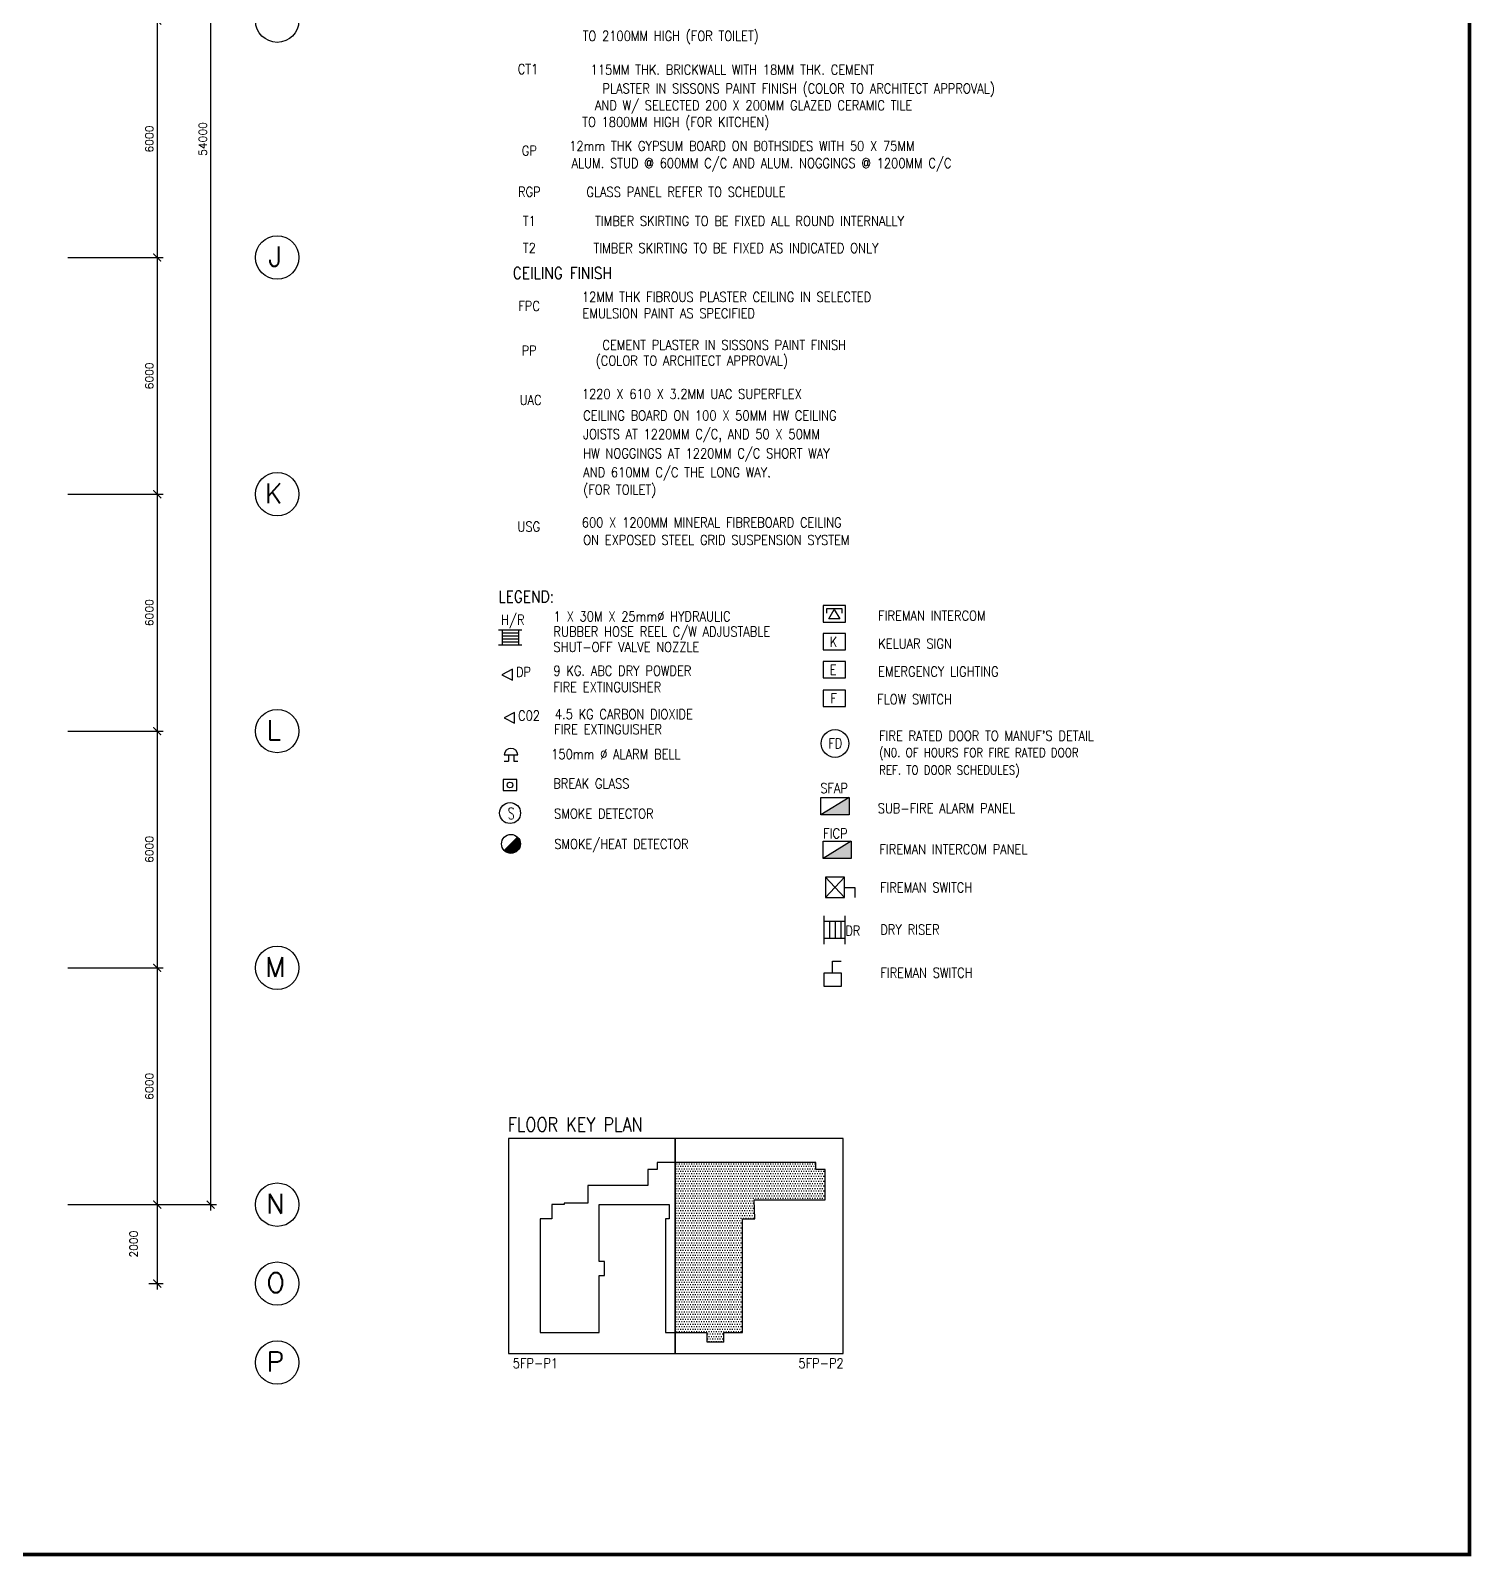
# Model space of a CAD drawing. Extents: x 2266480 to 2632177, y -858634 to -757244.
# Drawn here: x 2595660 to 2632177, y -847338 to -808674 of the extents above; entities that cross this region are included whole.
import ezdxf
from ezdxf.enums import TextEntityAlignment as Align

# ---------------------------------------------------------------- set-up
doc = ezdxf.new("R2010")
doc.units = 0
doc.header["$LTSCALE"] = 10
doc.header["$MEASUREMENT"] = 0
doc.layers.get('0').update_dxf_attribs({"linetype": 'CONTINUOUS'})
doc.layers.get('DEFPOINTS').update_dxf_attribs({"linetype": 'CONTINUOUS'})
for name, color, linetype in [('-DRY RISER', 7, 'CONTINUOUS'), ('-FF', 240, 'CONTINUOUS'), ('-ff.txt', 2, 'CONTINUOUS'), ('DIM', 7, 'CONTINUOUS'), ('GRID-T', 7, 'CONTINUOUS'), ('NEW', 7, 'CONTINUOUS'), ('PL', 5, 'CONTINUOUS'), ('T50', 4, 'CONTINUOUS'), ('TEXT', 7, 'CONTINUOUS')]:
    doc.layers.add(name, color=color, linetype=linetype)
doc.styles.add('ROMANS', font='romans')
doc.styles.get("Standard").update_dxf_attribs({"font": 'ROMANS.SHX'})
doc.styles.add('STANDARDS', font='simplex.shx')
doc.dimstyles.new('STANDARD$0', dxfattribs={"dimscale": 0, "dimtxt": 8, "dimasz": 6, "dimexe": 1, "dimexo": 1, "dimgap": 3, "dimtad": 1, "dimdec": 0, "dimlfac": -1, "dimrnd": 1, "dimzin": 0, "dimdsep": 46, "dimtxsty": 'Standard', "dimcen": 0, "dimclrd": 5, "dimclre": 250, "dimadec": 0, "dimazin": 0, "dimtfac": 1, "dimtdec": 4, "dimtofl": 0, "dimtmove": 0, "dimatfit": 3, "dimfxl": 1, "dimtolj": 1, "dimtzin": 0, "dimarcsym": 0})

# ---------------------------------------------------------------- blocks, each defined once
blk = doc.blocks.new('_ARCHTICK')
at = {"color": 0, "linetype": 'ByBlock', "const_width": 0.15}
blk.add_lwpolyline([(-0.5, -0.5), (0.5, 0.5)], dxfattribs=at)
blk = doc.blocks.new('*D145')
at = {"layer": 'DEFPOINTS', "color": 0, "transparency": 16777216}
for p in [(2598506, -838424), (2598506, -840424), (2598870, -840424)]:
    blk.add_point(p, dxfattribs=at)
at = {"layer": 'DIM', "color": 7, "lineweight": -2, "transparency": 16777216}
for p, q in [((2598656, -838424), (2599020, -838424)), ((2598870, -838274), (2598870, -840574)), ((2598656, -840424), (2599020, -840424))]:
    blk.add_line(p, q, dxfattribs=at)
at = {"layer": 'DIM', "color": 7, "lineweight": -2, "transparency": 16777216, "xscale": 200, "yscale": 200, "zscale": 200}
for p, rotation in [((2598870, -838424), 90), ((2598870, -840424), 270)]:
    blk.add_blockref('_ARCHTICK', p, dxfattribs=dict(at, rotation=rotation))
at = {"layer": 'DIM', "color": 7, "transparency": 16777216, "insert": (2598272, -839424), "char_height": 200, "attachment_point": 5, "rotation": 90, "style": 'ROMANS'}
blk.add_mtext('\\A1;2000', dxfattribs=at)
blk = doc.blocks.new('*D150')
at = {"layer": 'DEFPOINTS', "color": 0, "transparency": 16777216}
for p in [(2597326, -808424), (2597326, -814424), (2598870, -814424)]:
    blk.add_point(p, dxfattribs=at)
at = {"layer": 'DIM', "color": 7, "lineweight": -2, "transparency": 16777216}
for p, q in [((2597476, -808424), (2599020, -808424)), ((2598870, -808274), (2598870, -814574)), ((2597476, -814424), (2599020, -814424))]:
    blk.add_line(p, q, dxfattribs=at)
at = {"layer": 'DIM', "color": 7, "lineweight": -2, "transparency": 16777216, "xscale": 200, "yscale": 200, "zscale": 200}
for p, rotation in [((2598870, -808424), 90), ((2598870, -814424), 270)]:
    blk.add_blockref('_ARCHTICK', p, dxfattribs=dict(at, rotation=rotation))
at = {"layer": 'DIM', "color": 7, "transparency": 16777216, "insert": (2598670, -811424), "char_height": 200, "attachment_point": 5, "rotation": 90, "style": 'ROMANS'}
blk.add_mtext('\\A1;6000', dxfattribs=at)
blk = doc.blocks.new('*D151')
at = {"layer": 'DEFPOINTS', "color": 0, "transparency": 16777216}
for p in [(2596459, -814424), (2596459, -820424), (2598870, -820424)]:
    blk.add_point(p, dxfattribs=at)
at = {"layer": 'DIM', "color": 7, "lineweight": -2, "transparency": 16777216}
for p, q in [((2596609, -814424), (2599020, -814424)), ((2598870, -814274), (2598870, -820574)), ((2596609, -820424), (2599020, -820424))]:
    blk.add_line(p, q, dxfattribs=at)
at = {"layer": 'DIM', "color": 7, "lineweight": -2, "transparency": 16777216, "xscale": 200, "yscale": 200, "zscale": 200}
for p, rotation in [((2598870, -814424), 90), ((2598870, -820424), 270)]:
    blk.add_blockref('_ARCHTICK', p, dxfattribs=dict(at, rotation=rotation))
at = {"layer": 'DIM', "color": 7, "transparency": 16777216, "insert": (2598670, -817424), "char_height": 200, "attachment_point": 5, "rotation": 90, "style": 'ROMANS'}
blk.add_mtext('\\A1;6000', dxfattribs=at)
blk = doc.blocks.new('*D152')
at = {"layer": 'DEFPOINTS', "color": 0, "transparency": 16777216}
for p in [(2596459, -820424), (2596459, -826424), (2598870, -826424)]:
    blk.add_point(p, dxfattribs=at)
at = {"layer": 'DIM', "color": 7, "lineweight": -2, "transparency": 16777216}
for p, q in [((2596609, -820424), (2599020, -820424)), ((2598870, -820274), (2598870, -826574)), ((2596609, -826424), (2599020, -826424))]:
    blk.add_line(p, q, dxfattribs=at)
at = {"layer": 'DIM', "color": 7, "lineweight": -2, "transparency": 16777216, "xscale": 200, "yscale": 200, "zscale": 200}
for p, rotation in [((2598870, -820424), 90), ((2598870, -826424), 270)]:
    blk.add_blockref('_ARCHTICK', p, dxfattribs=dict(at, rotation=rotation))
at = {"layer": 'DIM', "color": 7, "transparency": 16777216, "insert": (2598670, -823424), "char_height": 200, "attachment_point": 5, "rotation": 90, "style": 'ROMANS'}
blk.add_mtext('\\A1;6000', dxfattribs=at)
blk = doc.blocks.new('*D153')
at = {"layer": 'DEFPOINTS', "color": 0, "transparency": 16777216}
for p in [(2596459, -826424), (2596459, -832424), (2598870, -832424)]:
    blk.add_point(p, dxfattribs=at)
at = {"layer": 'DIM', "color": 7, "lineweight": -2, "transparency": 16777216}
for p, q in [((2596609, -826424), (2599020, -826424)), ((2598870, -826274), (2598870, -832574)), ((2596609, -832424), (2599020, -832424))]:
    blk.add_line(p, q, dxfattribs=at)
at = {"layer": 'DIM', "color": 7, "lineweight": -2, "transparency": 16777216, "xscale": 200, "yscale": 200, "zscale": 200}
for p, rotation in [((2598870, -826424), 90), ((2598870, -832424), 270)]:
    blk.add_blockref('_ARCHTICK', p, dxfattribs=dict(at, rotation=rotation))
at = {"layer": 'DIM', "color": 7, "transparency": 16777216, "insert": (2598670, -829424), "char_height": 200, "attachment_point": 5, "rotation": 90, "style": 'ROMANS'}
blk.add_mtext('\\A1;6000', dxfattribs=at)
blk = doc.blocks.new('*D154')
at = {"layer": 'DEFPOINTS', "color": 0, "transparency": 16777216}
for p in [(2596459, -832424), (2596459, -838424), (2598870, -838424)]:
    blk.add_point(p, dxfattribs=at)
at = {"layer": 'DIM', "color": 7, "lineweight": -2, "transparency": 16777216}
for p, q in [((2596609, -832424), (2599020, -832424)), ((2598870, -832274), (2598870, -838574)), ((2596609, -838424), (2599020, -838424))]:
    blk.add_line(p, q, dxfattribs=at)
at = {"layer": 'DIM', "color": 7, "lineweight": -2, "transparency": 16777216, "xscale": 200, "yscale": 200, "zscale": 200}
for p, rotation in [((2598870, -832424), 90), ((2598870, -838424), 270)]:
    blk.add_blockref('_ARCHTICK', p, dxfattribs=dict(at, rotation=rotation))
at = {"layer": 'DIM', "color": 7, "transparency": 16777216, "insert": (2598670, -835424), "char_height": 200, "attachment_point": 5, "rotation": 90, "style": 'ROMANS'}
blk.add_mtext('\\A1;6000', dxfattribs=at)
blk = doc.blocks.new('*D155')
at = {"layer": 'DEFPOINTS', "color": 0, "transparency": 16777216}
for p in [(2596846, -784424), (2600227, -784424), (2596846, -838424)]:
    blk.add_point(p, dxfattribs=at)
at = {"layer": 'DIM', "color": 7, "lineweight": -2, "transparency": 16777216}
for p, q in [((2596996, -784424), (2600377, -784424)), ((2600227, -838574), (2600227, -784274)), ((2596996, -838424), (2600377, -838424))]:
    blk.add_line(p, q, dxfattribs=at)
at = {"layer": 'DIM', "color": 7, "lineweight": -2, "transparency": 16777216, "xscale": 200, "yscale": 200, "zscale": 200}
for p, rotation in [((2600227, -784424), 90), ((2600227, -838424), 270)]:
    blk.add_blockref('_ARCHTICK', p, dxfattribs=dict(at, rotation=rotation))
at = {"layer": 'DIM', "color": 7, "transparency": 16777216, "insert": (2600027, -811424), "char_height": 200, "attachment_point": 5, "rotation": 90, "style": 'ROMANS'}
blk.add_mtext('\\A1;54000', dxfattribs=at)
blk = doc.blocks.new('DRY RISER')
at = {"layer": '-DRY RISER'}
for p, q in [((-150, 0), (150, 0)), ((-90, 0), (-90, -222)), ((90, 0), (90, -222)), ((-90, -42), (90, -42)), ((-90, -102), (90, -102)), ((-150, -222), (150, -222)), ((-90, -162), (90, -162))]:
    blk.add_line(p, q, dxfattribs=at)

msp = doc.modelspace()

# ---------------------------------------------------------------- hatches: boundary and pattern name
at = {"layer": '-FF'}
msp.add_hatch(color=0, dxfattribs=at).paths.add_polyline_path([(2608075.2, -829283.9, 0.1989124), (2608005, -829114.2), (2607665.5, -829453.6, 0.6681786)])
at = {"layer": 'PL'}
h = msp.add_hatch(dxfattribs=at)
h.set_pattern_fill('DOTS', color=0, scale=1000, style=0)
h.set_pattern_definition([(0, (1198071.86, 16675.03), (31.25, 62.5), [0, -62.5])])
h.paths.add_polyline_path([(2615801.5, -837536.3), (2615561.5, -837536.3), (2615561.5, -837358.6), (2611995.2, -837358.6), (2611995.2, -841660.6), (2612801.5, -841660.6), (2612801.5, -841900.6), (2613233.5, -841900.6), (2613233.5, -841660.6), (2613701.5, -841660.6), (2613701.5, -838780.6), (2614001.5, -838780.6), (2614001.5, -838300.6), (2615801.5, -838300.6)])
at = {"layer": 'TEXT'}
for points in [[(2615691.9, -828549.5), (2616403.2, -828549.5), (2616403.2, -828110.6)], [(2615749.1, -829655), (2616460.5, -829655), (2616460.5, -829216.2)]]:
    msp.add_hatch(color=0, dxfattribs=at).paths.add_polyline_path(points)

# ---------------------------------------------------------------- linework, layer by layer
at = {"layer": '-FF', "color": 0, "ltscale": 10}
for p, q in [((2616231.9, -823324.4), (2615828.2, -823324.4)), ((2615828.2, -823324.4), (2615828.2, -823437.3)), ((2615890.4, -823582.4), (2616030.1, -823340.5)), ((2616030.1, -823340.5), (2616169.7, -823582.4)), ((2616231.9, -823437.3), (2616231.9, -823324.4)), ((2616169.7, -823582.4), (2615890.4, -823582.4))]:
    msp.add_line(p, q, dxfattribs=at)
at = {"layer": '-FF', "color": 0}
for p, q in [((2608113.1, -823870), (2607522.6, -823870)), ((2607609.3, -823870), (2607609.3, -824246.3)), ((2608026.3, -823870), (2608026.3, -824246.3)), ((2608113.1, -824246.3), (2607522.6, -824246.3)), ((2608026.3, -823944.6), (2607609.3, -823944.6)), ((2608026.3, -824022.4), (2607609.3, -824022.4)), ((2608026.3, -824097), (2607609.3, -824097)), ((2608026.3, -824171.6), (2607609.3, -824171.6)), ((2607876.1, -824857.3), (2607606.1, -824995.7)), ((2607606.1, -824995.7), (2607876.1, -825134.1)), ((2607929.2, -825951.4), (2607659.2, -826089.8)), ((2607659.2, -826089.8), (2607929.2, -826228.3)), ((2607662.5, -827029.5), (2608008, -827029.5)), ((2607665.6, -827184.1), (2607772.5, -827184.1)), ((2607772.5, -827029.5), (2607772.5, -827184.1)), ((2607905.1, -827029.5), (2607905.1, -827184.1)), ((2607905.1, -827184.1), (2608007.7, -827184.1)), ((2607665.5, -829453.6), (2608005, -829114.2)), ((2615810.6, -830645.4), (2616284.6, -830127.7)), ((2615810.6, -830127.7), (2616284.6, -830645.4)), ((2616284.6, -830386.5), (2616549.5, -830386.5)), ((2616549.5, -830386.5), (2616549.5, -830645.4))]:
    msp.add_line(p, q, dxfattribs=at)
for points in [[(2607876.1, -825134.1), (2607876.1, -824857.3)], [(2607929.2, -826228.3), (2607929.2, -825951.4)]]:
    msp.add_lwpolyline(points, dxfattribs=at)
msp.add_lwpolyline([(2607984.9, -827930), (2607984.9, -827653.1), (2607640.4, -827653.1), (2607640.4, -827930)], close=True, dxfattribs=at)
at = {"layer": '-FF', "color": 0, "ltscale": 1.3}
msp.add_lwpolyline([(2616284.6, -830127.7), (2615810.6, -830127.7), (2615810.6, -830645.4), (2616284.6, -830645.4)], close=True, dxfattribs=at)
msp.add_lwpolyline([(2616284.6, -830127.7), (2615810.6, -830127.7), (2615810.6, -830645.4), (2616284.6, -830645.4)], close=True, dxfattribs=at)
at = {"layer": '-FF', "color": 0}
for centre, radius in [((2607810.7, -827790.9), 72.2), ((2607812.7, -828501.2), 265), ((2607835.2, -829283.9), 240)]:
    msp.add_circle(centre, radius, dxfattribs=at)
msp.add_arc((2607835.2, -827035.1), 172.8, 1.85513, 178.14487, dxfattribs=at)
at = {"layer": 'GRID-T', "color": 0}
for centre in [(2601912.8, -808424.1), (2601912.8, -814424.1), (2601912.8, -820424.1), (2601912.8, -826424.1), (2601912.8, -832424.1), (2601912.8, -838424.1), (2601912.8, -840424.1), (2601912.8, -842424.1)]:
    msp.add_circle(centre, 550, dxfattribs=at)
at = {"layer": 'NEW', "color": 0}
for p, q in [((2616309.1, -823952.5), (2615749.1, -823952.5)), ((2615749.1, -823952.5), (2615749.1, -824370)), ((2616309.1, -824370), (2616309.1, -823952.5)), ((2615749.1, -824370), (2616309.1, -824370)), ((2616309.1, -824660.4), (2615749.1, -824660.4)), ((2615749.1, -824660.4), (2615749.1, -825077.9)), ((2616309.1, -825077.9), (2616309.1, -824660.4)), ((2615749.1, -825077.9), (2616309.1, -825077.9)), ((2616309.1, -825383.8), (2615749.1, -825383.8)), ((2615749.1, -825383.8), (2615749.1, -825801.3)), ((2616309.1, -825801.3), (2616309.1, -825383.8)), ((2615749.1, -825801.3), (2616309.1, -825801.3)), ((2615985.4, -832557.3), (2615985.4, -832256)), ((2615985.4, -832256), (2616200.7, -832256)), ((2616209.4, -832557.3), (2615761.4, -832557.3)), ((2615761.4, -832557.3), (2615761.4, -832891.3)), ((2616209.4, -832891.3), (2616209.4, -832557.3)), ((2615761.4, -832891.3), (2616209.4, -832891.3))]:
    msp.add_line(p, q, dxfattribs=at)
at = {"layer": 'PL', "color": 0, "ltscale": 2, "const_width": 100}
msp.add_lwpolyline([(2561112, -847288.2), (2632127.2, -847288.2), (2632127.2, -757293.9), (2561112, -757293.9)], close=True, dxfattribs=at)
at = {"layer": 'PL', "color": 0}
for points in [[(2607770.1, -842192.4), (2611995.2, -842192.4), (2611995.2, -836743.6), (2607770.1, -836743.6)], [(2611995.2, -842192.4), (2616256.1, -842192.4), (2616256.1, -836743.6), (2611995.2, -836743.6)]]:
    msp.add_lwpolyline(points, close=True, dxfattribs=at)
msp.add_lwpolyline([(2608571.5, -838780.6), (2608571.5, -841660.6), (2610071.5, -841660.6), (2610071.5, -840220.6), (2610206.5, -840220.6), (2610206.5, -839860.6), (2610071.5, -839860.1), (2610071.5, -838420.6), (2611841.5, -838420.6), (2611841.5, -838780.6), (2611751.5, -838780.6), (2611751.5, -841660.6), (2612801.5, -841660.6), (2612801.5, -841900.6), (2613233.5, -841900.6), (2613233.5, -841660.6), (2613701.5, -841660.6), (2613701.5, -838780.6), (2614011.9, -838780.6), (2614001.5, -838300.6), (2615801.5, -838300.6), (2615801.5, -837536.3), (2615561.5, -837536.3), (2615561.5, -837358.6), (2611541.5, -837358.6), (2611541.5, -837534.6), (2611301.5, -837534.6), (2611301.5, -837940.6), (2609783.5, -837940.6), (2609783.5, -838387.6), (2609181.9, -838387.6), (2609181.9, -838420.6), (2608871.5, -838420.6), (2608871.5, -838780.6), (2608571.5, -838780.6)], dxfattribs=at)
at = {"layer": 'TEXT', "color": 0}
for p, q in [((2616309.1, -823244.6), (2615749.1, -823244.6)), ((2615749.1, -823244.6), (2615749.1, -823662.2)), ((2616309.1, -823662.2), (2616309.1, -823244.6)), ((2615749.1, -823662.2), (2616309.1, -823662.2)), ((2616403.2, -828110.6), (2615691.9, -828549.5)), ((2616460.5, -829216.2), (2615749.1, -829655))]:
    msp.add_line(p, q, dxfattribs=at)
for points in [[(2615691.9, -828549.5), (2615691.9, -828110.6), (2616403.2, -828110.6), (2616403.2, -828549.5)], [(2615749.1, -829655), (2615749.1, -829216.2), (2616460.5, -829216.2), (2616460.5, -829655)]]:
    msp.add_lwpolyline(points, close=True, dxfattribs=at)
msp.add_circle((2616047.6, -826739.4), 351, dxfattribs=at)

# ---------------------------------------------------------------- block references
at = {"layer": '-DRY RISER', "color": 0, "xscale": 2.400000000023283, "yscale": 2.400000000023283, "zscale": 2.400000000023283, "rotation": 270}
msp.add_blockref('DRY RISER', (2616293.6, -831462), dxfattribs=at)

# ---------------------------------------------------------------- texts
at = {"layer": '-ff.txt', "color": 0, "style": 'STANDARDS', "width": 0.7}
msp.add_text('S', height=292.5, dxfattribs=at).set_placement((2607752.3, -828658))
at = {"layer": 'GRID-T', "color": 0, "style": 'ROMANS'}
for s, p in [('J', (2601689.9, -814649.9)), ('K', (2601594.7, -820649.9)), ('L', (2601642.3, -826649.9)), ('M', (2601605.8, -832649.9)), ('N', (2601630.2, -838649.9)), ('O', (2601638.6, -840649.9)), ('P', (2601638.6, -842649.9))]:
    msp.add_text(s, height=500, dxfattribs=at).set_placement(p)
at = {"layer": 'NEW', "color": 0, "style": 'ROMANS', "width": 0.85}
for s, p in [('K', (2615916.1, -824287.9)), ('KELUAR SIGN', (2617142.3, -824333.3)), ('E', (2615916.1, -824995.8)), ('EMERGENCY LIGHTING', (2617142.3, -825041.2)), ('F', (2615933.3, -825719.2))]:
    msp.add_text(s, height=250, dxfattribs=at).set_placement(p)
at = {"layer": 'T50', "color": 0, "style": 'ROMANS', "width": 0.85}
for s, height, p in [('TO 2100MM HIGH (FOR TOILET)', 250, (2611883.9, -808827.6, 1895.1)), ('CT1', 250, (2608267.1, -809652.3, 1895.1)), ('115MM THK. BRICKWALL WITH 18MM THK. CEMENT', 250, (2613448.1, -809666.5, 1895.1)), ('PLASTER IN SISSONS PAINT FINISH (COLOR TO ARCHITECT APPROVAL)', 250, (2615126.4, -810160.3, 1895.1)), ('AND W/ SELECTED 200 X 200MM GLAZED CERAMIC TILE', 250, (2613983.1, -810587.1, 1895.1)), ('TO 1800MM HIGH (FOR KITCHEN)', 250, (2612012.6, -811010.3, 1895.1)), ('RGP', 250, (2608301.1, -812760.5, 1895.1)), ('GLASS PANEL REFER TO SCHEDULE', 250, (2612269.2, -812762.6, 1895.1)), ('T1', 250, (2608301.1, -813498.8, 1895.1)), ('TIMBER SKIRTING TO BE FIXED ALL ROUND INTERNALLY', 250, (2613881.1, -813500.9, 1895.1)), ('T2', 250, (2608301.1, -814184.2, 1895.1)), ('TIMBER SKIRTING TO BE FIXED AS INDICATED ONLY', 250, (2613540.2, -814186.3, 1895.1)), ('CEILING FINISH', 300, (2609137.8, -814819.5, 1895.1)), ('FPC', 250, (2608295.5, -815654.3, 1895.1)), ('CEMENT PLASTER IN SISSONS PAINT FINISH ', 250, (2613313.4, -816642.1, 1895.1)), ('PP', 250, (2608295.5, -816785.6, 1895.1)), ('(COLOR TO ARCHITECT APPROVAL)', 250, (2612419.6, -817056.2, 1895.1))]:
    msp.add_text(s, height=height, dxfattribs=at).set_placement(p, align=Align.MIDDLE)
for s, height, p in [('12mm THK GYPSUM BOARD ON B0THSIDES WITH 50 X 75MM ', 250, (2609313, -811725)), ('ALUM. STUD @ 600MM C/C AND ALUM. NOGGINGS @ 1200MM C/C', 250, (2609372.5, -812159.2)), ('12MM THK FIBROUS PLASTER CEILING IN SELECTED', 250, (2609632.7, -815548.4)), ('EMULSION PAINT AS SPECIFIED ', 250, (2609649, -815963.7)), ('UAC', 250, (2608054, -818160.7)), ('1220 X 610 X 3.2MM UAC SUPERFLEX', 250, (2609631.7, -818008.6)), ('CEILING BOARD ON 100 X 50MM HW CEILING', 250, (2609666.4, -818553.6)), ('JOISTS AT 1220MM C/C, AND 50 X 50MM', 250, (2609666.4, -819024.8)), ('HW NOGGINGS AT 1220MM C/C SHORT WAY', 250, (2609666.4, -819514.2)), ('AND 610MM C/C THE LONG WAY.', 250, (2609666.4, -819993.1)), ('(FOR TOILET)', 250, (2609666.4, -820433.4)), ('USG', 250, (2608000.5, -821367.7)), ('600 X 1200MM MINERAL FIBREBOARD CEILING', 250, (2609631.7, -821265.6)), ('ON EXPOSED STEEL GRID SUSPENSION SYSTEM', 250, (2609666.4, -821707.1)), ('LEGEND:', 300, (2607515.4, -823167.3)), ('H/R', 250, (2607587.8, -823729.9)), ('1 X 30M X 25mm%%C HYDRAULIC ', 250, (2608918.5, -823645)), ('FIREMAN INTERCOM', 250, (2617142.3, -823625.4)), ('RUBBER HOSE REEL C/W ADJUSTABLE ', 250, (2608912.9, -824028.5)), ('SHUT-OFF VALVE NOZZLE', 250, (2608912.9, -824418.8)), ('DP', 250, (2607962, -825052.4)), ('9 KG. ABC DRY POWDER', 250, (2608911.3, -825020.6)), ('FIRE EXTINGUISHER', 250, (2608909.1, -825435.6)), ('FLOW SWITCH', 250, (2617116.5, -825743.4)), ('C02', 250, (2608015, -826157)), ('4.5 KG CARBON DIOXIDE', 250, (2608948, -826121.1)), ('FIRE EXTINGUISHER', 250, (2608929.3, -826503.7)), ('FD', 250, (2615875.9, -826861.8)), ("FIRE RATED DOOR TO MANUF'S DETAIL", 250, (2617164.2, -826668.1)), ('150mm %%C ALARM BELL', 250, (2608856.4, -827134.1)), ('(N0. OF HOURS FOR FIRE RATED DOOR ', 225, (2617164.2, -827082.5)), ('REF. TO DOOR SCHEDULES)', 225, (2617164.2, -827525.4)), ('BREAK GLASS', 250, (2608906.6, -827878.4)), ('SFAP', 250, (2615674.9, -827996.5)), ('SMOKE DETECTOR', 250, (2608928.2, -828642.2)), ('SUB-FIRE ALARM PANEL', 250, (2617130.9, -828506.2)), ('FICP', 250, (2615748.6, -829143.4)), ('SMOKE/HEAT DETECTOR', 250, (2608932.8, -829412)), ('FIREMAN INTERCOM PANEL', 250, (2617172.3, -829544.4)), ('FIREMAN SWITCH', 250, (2617185.2, -830512.2)), ('DR', 250, (2616308.5, -831605.2)), ('DRY RISER', 250, (2617194, -831578)), ('FIREMAN SWITCH', 250, (2617194, -832672.7)), ('FLOOR KEY PLAN', 350, (2607755.2, -836567)), ('5FP-P1', 250, (2607880.2, -842567.9)), ('5FP-P2', 250, (2615121.1, -842567.9))]:
    msp.add_text(s, height=height, dxfattribs=at).set_placement(p)
msp.add_text('GP', height=250, dxfattribs=at).set_placement((2608302.7, -811718.8, -12914.3), align=Align.MIDDLE_CENTER)

# ---------------------------------------------------------------- dimensions: what is measured, and where the dimension line sits
at = {"layer": 'DIM', "color": 0}
for p1, p2, distance, picture, middle in [((2596845.6, -838424.1), (2596845.6, -784424.1), -3380.9, '*D155', (2600026.5, -811424.1)), ((2597326.2, -808424.1), (2597326.2, -814424.1), 1543.5, '*D150', (2598669.7, -811424.1)), ((2596458.6, -814424.1), (2596458.6, -820424.1), 2411.1, '*D151', (2598669.7, -817424.1)), ((2596458.6, -820424.1), (2596458.6, -826424.1), 2411.1, '*D152', (2598669.7, -823424.1)), ((2596458.6, -826424.1), (2596458.6, -832424.1), 2411.1, '*D153', (2598669.7, -829424.1)), ((2596458.6, -832424.1), (2596458.6, -838424.1), 2411.1, '*D154', (2598669.7, -835424.1))]:
    dim = msp.add_aligned_dim(p1=p1, p2=p2, distance=distance, dimstyle='STANDARD$0', override={"dimscale": 100, "dimtxt": 2, "dimasz": 2, "dimexe": 1.5, "dimexo": 1.5, "dimgap": 1, "dimtxsty": 'ROMANS', "dimblk": 'ARCHTICK', "dimdle": 1.5, "dimclrd": 7, "dimclre": 7, "dimclrt": 7, "dimtdec": 0, "dimtmove": 2}, dxfattribs=at)
    dim.commit()
    dim.dimension.update_dxf_attribs({"geometry": picture, "text_midpoint": middle})
dim = msp.add_linear_dim(base=(2598869.7, -840424.1), p1=(2598506.2, -838424.1), p2=(2598506.2, -840424.1), angle=90, dimstyle='STANDARD$0', override={"dimscale": 100, "dimtxt": 2, "dimasz": 2, "dimexe": 1.5, "dimexo": 1.5, "dimgap": 1, "dimtxsty": 'ROMANS', "dimblk": 'ARCHTICK', "dimdle": 1.5, "dimclrd": 7, "dimclre": 7, "dimclrt": 7, "dimtdec": 0, "dimtmove": 2}, dxfattribs=at)
dim.commit()
dim.dimension.update_dxf_attribs({"geometry": '*D145', "text_midpoint": (2598272.1, -839424.1), "dimtype": 160})

doc.saveas('drawing.dxf')
